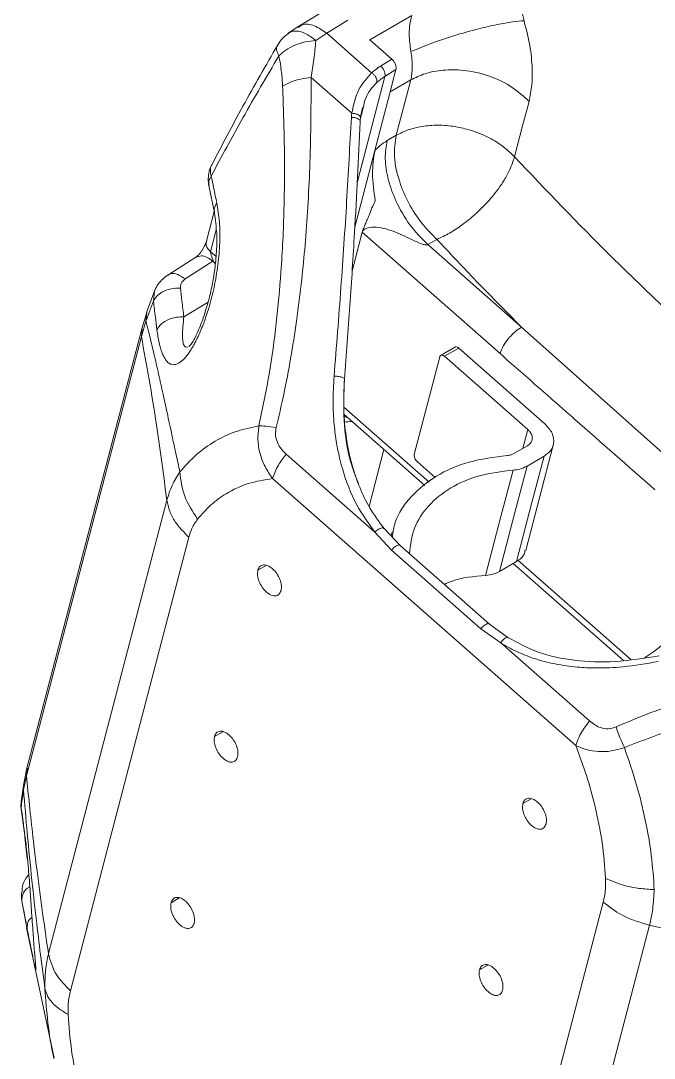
# Model space of a CAD drawing. Header units: millimetres. Extents: x 169 to 14583, y -399 to 10804.
# Drawn here: x 3499.5 to 3578, y 8905.7 to 9034.1 of the extents above; entities that cross this region are included whole.
import ezdxf

# ---------------------------------------------------------------- set-up
doc = ezdxf.new("R2010")
doc.units = ezdxf.units.MM
doc.header["$LTSCALE"] = 35

msp = doc.modelspace()

# ---------------------------------------------------------------- linework, layer by layer
at = {"color": 7, "linetype": 'Continuous', "lineweight": 18}
for p, q in [((3536.514, 9035.051), (3533.803, 9033.384)), ((3542.713, 9031.787), (3547.915, 9034.79)), ((3537.374, 9032.592), (3539.978, 9034.194)), ((3533.806, 9033.386), (3532.613, 9032.584)), ((3537.374, 9032.592), (3536.016, 9031.702)), ((3542.942, 9027.691), (3537.374, 9032.592)), ((3531.22, 9030.978), (3531.274, 9031.044)), ((3542.713, 9031.787), (3545.449, 9029.379)), ((3545.449, 9029.379), (3544.058, 9028.523)), ((3540.466, 9022.685), (3535.428, 9027.119)), ((3541.138, 9014.074), (3544.581, 9027.246)), ((3544.581, 9027.246), (3545.954, 9028.091)), ((3545.236, 9025.345), (3545.954, 9028.091)), ((3547.785, 9026.817), (3545.236, 9025.345)), ((3545.987, 9019.951), (3547.785, 9026.817)), ((3543.333, 9018.062), (3545.236, 9025.345)), ((3541.574, 9022.184), (3541.802, 9023.382)), ((3541.762, 9022.825), (3541.896, 9023.339)), ((3541.539, 9021.716), (3541.574, 9022.185)), ((3541.561, 9022.017), (3541.566, 9022.065)), ((3541.566, 9022.065), (3541.762, 9022.825)), ((3541.529, 9021.586), (3541.538, 9021.722)), ((3545.987, 9019.951), (3544.857, 9019.299)), ((3543.333, 9018.062), (3540.852, 9008.57)), ((3522.767, 9013.728), (3523.453, 9010.342)), ((3523.416, 9010.523), (3522.46, 9006.865)), ((3523.687, 9008.244), (3522.981, 9005.542)), ((3540.513, 9003.133), (3541.772, 9007.949)), ((3541.772, 9007.949), (3558.852, 8992.917)), ((3549.903, 9006.416), (3551.033, 9007.069)), ((3522.981, 9005.542), (3523.664, 9004.941)), ((3561.511, 8996.2), (3549.903, 9006.416)), ((3521.149, 9004.844), (3517.694, 9002.643)), ((3523.274, 9004.36), (3519.819, 9002.16)), ((3523.274, 9004.36), (3523.574, 9004.097)), ((3516.086, 9000.776), (3515.062, 8997.992)), ((3516.056, 9000.645), (3515.905, 8999.428)), ((3522.675, 8999.274), (3519.673, 8997.476)), ((3515.073, 8998.021), (3514.451, 8995.993)), ((3515.105, 8997.999), (3514.979, 8996.932)), ((3514.979, 8996.932), (3514.407, 8995.028)), ((3580.524, 8979.254), (3561.511, 8996.2)), ((3514.407, 8995.028), (3500.186, 8940.614)), ((3514.451, 8995.992), (3500.23, 8941.578)), ((3514.526, 8995.979), (3514.407, 8995.028)), ((3520.33, 8993.864), (3520.499, 8993.986)), ((3553.323, 8993.749), (3551.555, 8992.728)), ((3551.383, 8992.524), (3548.226, 8980.445)), ((3551.987, 8992.583), (3553.755, 8993.603)), ((3562.281, 8983.523), (3551.987, 8992.583)), ((3564.391, 8984.243), (3553.755, 8993.603)), ((3550.072, 8977.008), (3539.505, 8986.307)), ((3539.537, 8985.374), (3549.537, 8976.573)), ((3561.668, 8981.175), (3562.281, 8983.523)), ((3544.467, 8981.035), (3542.624, 8973.982)), ((3560.574, 8980.544), (3562.235, 8981.503)), ((3562.025, 8968.558), (3565.432, 8981.598)), ((3543.324, 8970.825), (3532.348, 8980.486)), ((3548.58, 8979.543), (3550.793, 8977.595)), ((3564.299, 8980.202), (3562.192, 8978.986)), ((3568.236, 8944.39), (3530.67, 8977.451)), ((3517.573, 8974.766), (3502.899, 8918.619)), ((3543.324, 8970.825), (3545.398, 8968.569)), ((3546.491, 8969.153), (3544.474, 8971.255)), ((3545.49, 8970.866), (3545.353, 8970.339)), ((3545.398, 8968.569), (3556.461, 8958.832)), ((3557.54, 8959.429), (3546.477, 8969.166)), ((3529.869, 8966.687), (3528.848, 8966.097)), ((3558.784, 8965.946), (3560.891, 8967.162)), ((3560.492, 8966.932), (3574.14, 8954.921)), ((3575.037, 8955.036), (3561.065, 8967.333)), ((3559.846, 8957.729), (3557.541, 8959.428)), ((3556.461, 8958.832), (3558.937, 8957.084)), ((3569.914, 8947.424), (3558.937, 8957.084)), ((3524.488, 8946.098), (3523.467, 8945.509)), ((3500.23, 8941.579), (3499.831, 8939.68)), ((3500.306, 8941.563), (3500.186, 8940.614)), ((3499.834, 8939.698), (3499.53, 8937.465)), ((3500.186, 8940.614), (3499.812, 8938.898)), ((3499.921, 8939.668), (3499.812, 8938.898)), ((3562.7, 8937.792), (3561.679, 8937.203)), ((3499.56, 8936.258), (3500.007, 8932.896)), ((3499.983, 8933.008), (3500.275, 8930.384)), ((3499.545, 8925.642), (3499.593, 8925.408)), ((3499.576, 8925.78), (3499.56, 8925.607)), ((3499.603, 8925.171), (3500.227, 8921.821)), ((3519.107, 8925.509), (3518.086, 8924.92)), ((3500.182, 8921.812), (3503.587, 8905.665)), ((3562.706, 8865.984), (3577.38, 8922.13)), ((3557.319, 8917.203), (3556.298, 8916.614))]:
    msp.add_line(p, q, dxfattribs=at)
at = {"color": 7, "linetype": 'Continuous', "lineweight": 18, "flags": 128}
for points in [[(3560.641, 9017.286), (3561.648, 9021.13), (3562.44, 9024.15)], [(3560.891, 8967.162), (3562.799, 8974.465), (3564.299, 8980.202)], [(3557.05, 8965.455), (3558.959, 8972.757), (3560.458, 8978.495)], [(3558.784, 8965.946), (3560.693, 8973.249), (3562.192, 8978.986)], [(3520.288, 8970.175), (3512.071, 8938.733), (3505.614, 8914.028)], [(3556.969, 8868.83), (3565.187, 8900.273), (3571.643, 8924.977)]]:
    msp.add_lwpolyline(points, dxfattribs=at)
at = {"color": 7, "linetype": 'Continuous', "lineweight": 18}
for points, knots in [([(3561.817, 9034.14), (3561.615, 9035.02), (3561.242, 9036.646), (3560.49, 9038.979), (3559.749, 9041.017), (3559.297, 9042.108), (3559.071, 9042.656)], [0, 0, 0, 0, 0.294879, 0.5453911, 0.7721217, 1, 1, 1, 1]), ([(3547.808, 9030.319), (3547.755, 9030.675), (3547.641, 9031.429), (3547.574, 9032.579), (3547.647, 9033.739), (3547.822, 9034.425), (3547.915, 9034.79)], [0, 0, 0, 0, 0.2065662, 0.4370891, 0.7009345, 1, 1, 1, 1]), ([(3537.374, 9032.592), (3536.865, 9032.943), (3535.806, 9033.675), (3534.511, 9033.818), (3533.999, 9033.433), (3533.847, 9033.319)], [0, 0, 0, 0, 0.3937413, 0.8193984, 1, 1, 1, 1]), ([(3547.808, 9030.319), (3548.571, 9030.637), (3550.163, 9031.301), (3553.124, 9032.299), (3556.023, 9033.122), (3558.498, 9033.689), (3560.429, 9034.031), (3561.365, 9034.105), (3561.817, 9034.14)], [0, 0, 0, 0, 0.1747437, 0.3648266, 0.5621148, 0.7158226, 0.862978, 1, 1, 1, 1]), ([(3562.44, 9024.15), (3562.577, 9024.817), (3562.871, 9026.259), (3562.85, 9028.875), (3562.503, 9031.582), (3562.025, 9033.362), (3561.817, 9034.14)], [0, 0, 0, 0, 0.2380732, 0.514852, 0.7879279, 1, 1, 1, 1]), ([(3532.703, 9032.649), (3532.443, 9032.441), (3531.926, 9032.026), (3531.444, 9031.433), (3531.265, 9031.052), (3531.229, 9030.974)], [0, 0, 0, 0, 0.4442374, 0.8862043, 1, 1, 1, 1]), ([(3532.637, 9032.572), (3532.715, 9032.636), (3532.924, 9032.806), (3533.396, 9032.891), (3534.009, 9032.83), (3534.882, 9032.534), (3535.569, 9032.03), (3536.016, 9031.702)], [0, 0, 0, 0, 0.1102169, 0.2955548, 0.4809299, 0.6625058, 1, 1, 1, 1]), ([(3531.301, 9031.149), (3529.841, 9028.613), (3526.973, 9023.633), (3524.399, 9018.71), (3523.136, 9016.294)], [0, 0, 0, 0, 0.509101, 1, 1, 1, 1]), ([(3531.45, 9029.793), (3531.349, 9030.009), (3531.143, 9030.447), (3531.104, 9030.843), (3531.214, 9030.972), (3531.22, 9030.978)], [0, 0, 0, 0, 0.4790577, 0.9740794, 1, 1, 1, 1]), ([(3536.016, 9031.702), (3535.579, 9031.655), (3534.689, 9031.559), (3533.405, 9031.136), (3532.263, 9030.545), (3531.717, 9030.041), (3531.45, 9029.793)], [0, 0, 0, 0, 0.2454216, 0.5, 0.7545784, 1, 1, 1, 1]), ([(3535.428, 9027.119), (3535.557, 9027.869), (3535.834, 9029.473), (3535.952, 9030.928), (3536.016, 9031.702)], [0, 0, 0, 0, 0.46797206, 1, 1, 1, 1]), ([(3531.45, 9029.793), (3529.933, 9027.225), (3526.983, 9022.232), (3524.34, 9017.304), (3523.056, 9014.911)], [0, 0, 0, 0, 0.514281, 1, 1, 1, 1]), ([(3531.45, 9029.793), (3531.573, 9029.12), (3531.793, 9027.924), (3531.879, 9026.603), (3531.916, 9026.026)], [0, 0, 0, 0, 0.5629181, 1, 1, 1, 1]), ([(3547.785, 9026.817), (3547.836, 9027.054), (3547.937, 9027.529), (3547.978, 9028.394), (3547.943, 9029.333), (3547.853, 9029.989), (3547.808, 9030.319)], [0, 0, 0, 0, 0.2470545, 0.4953387, 0.7459869, 1, 1, 1, 1]), ([(3544.058, 9028.523), (3543.835, 9028.379), (3543.437, 9028.12), (3543.093, 9027.822), (3542.942, 9027.691)], [0, 0, 0, 0, 0.5599681, 1, 1, 1, 1]), ([(3544.058, 9028.523), (3544.157, 9028.424), (3544.357, 9028.224), (3544.539, 9027.846), (3544.618, 9027.504), (3544.593, 9027.332), (3544.581, 9027.246)], [0, 0, 0, 0, 0.2796189, 0.5592379, 0.7796189, 1, 1, 1, 1]), ([(3545.954, 9028.091), (3545.968, 9028.189), (3545.997, 9028.386), (3545.893, 9028.754), (3545.712, 9029.113), (3545.537, 9029.291), (3545.449, 9029.379)], [0, 0, 0, 0, 0.25002047, 0.49998298, 0.75001806, 1, 1, 1, 1]), ([(3531.119, 8983.755), (3531.437, 8985.121), (3532.103, 8987.981), (3532.937, 8992.384), (3533.691, 8997.148), (3534.271, 9001.818), (3534.725, 9006.528), (3535.057, 9011.148), (3535.293, 9016.104), (3535.436, 9021.47), (3535.431, 9025.147), (3535.428, 9027.119)], [0, 0, 0, 0, 0.0913181, 0.1912832, 0.2949629, 0.4122006, 0.5084251, 0.6180646, 0.732643, 0.8566484, 1, 1, 1, 1]), ([(3535.428, 9027.119), (3534.647, 9027.006), (3533.252, 9026.803), (3532.324, 9026.263), (3531.916, 9026.026)], [0, 0, 0, 0, 0.56, 1, 1, 1, 1]), ([(3542.942, 9027.691), (3542.359, 9027.054), (3541.135, 9025.715), (3540.696, 9023.727), (3540.466, 9022.685)], [0, 0, 0, 0, 0.4758098, 1, 1, 1, 1]), ([(3543.566, 9026.49), (3543.577, 9026.553), (3543.598, 9026.688), (3543.55, 9026.932), (3543.426, 9027.208), (3543.218, 9027.486), (3543.032, 9027.624), (3542.942, 9027.691)], [0, 0, 0, 0, 0.1683669, 0.3532682, 0.5486359, 0.7802532, 1, 1, 1, 1]), ([(3544.581, 9027.246), (3544.378, 9027.114), (3544.016, 9026.88), (3543.704, 9026.609), (3543.566, 9026.49)], [0, 0, 0, 0, 0.559968, 1, 1, 1, 1]), ([(3562.44, 9024.15), (3561.786, 9024.756), (3560.419, 9026.023), (3557.548, 9027.391), (3554.538, 9028.079), (3551.804, 9028.093), (3549.557, 9027.682), (3548.361, 9027.098), (3547.785, 9026.817)], [0, 0, 0, 0, 0.1750268, 0.3656367, 0.5633515, 0.717078, 0.8638272, 1, 1, 1, 1]), ([(3531.916, 9026.026), (3532.003, 9023.536), (3532.177, 9018.559), (3532.129, 9010.867), (3531.802, 9003.577), (3531.172, 8996.728), (3530.313, 8990.374), (3529.425, 8986.108), (3528.98, 8983.977)], [0, 0, 0, 0, 0.1872074, 0.3742218, 0.5609806, 0.7075167, 0.8538423, 1, 1, 1, 1]), ([(3541.896, 9023.339), (3541.983, 9023.764), (3542.244, 9025.046), (3543.037, 9025.911), (3543.566, 9026.49)], [0, 0, 0, 0, 0.3316411, 1, 1, 1, 1]), ([(3540.426, 9022.167), (3540.241, 9018.725), (3539.871, 9011.841), (3539.163, 9001.141), (3538.58, 8993.8), (3538.289, 8990.129)], [0, 0, 0, 0, 0.3332877, 0.6666127, 1, 1, 1, 1]), ([(3540.466, 9022.685), (3540.457, 9022.588), (3540.44, 9022.416), (3540.43, 9022.243), (3540.426, 9022.167)], [0, 0, 0, 0, 0.5600134, 1, 1, 1, 1]), ([(3541.529, 9021.586), (3541.538, 9021.634), (3541.557, 9021.735), (3541.444, 9021.894), (3541.203, 9022.045), (3540.838, 9022.153), (3540.559, 9022.163), (3540.426, 9022.167)], [0, 0, 0, 0, 0.1662853, 0.3537344, 0.5536552, 0.7871393, 1, 1, 1, 1]), ([(3541.566, 9022.065), (3541.573, 9022.113), (3541.588, 9022.216), (3541.467, 9022.38), (3541.221, 9022.536), (3540.863, 9022.654), (3540.594, 9022.675), (3540.466, 9022.685)], [0, 0, 0, 0, 0.172255, 0.3634915, 0.5638618, 0.7936137, 1, 1, 1, 1]), ([(3539.572, 8989.729), (3539.802, 8992.798), (3540.263, 8998.935), (3540.945, 9009.642), (3541.307, 9017.056), (3541.529, 9021.586)], [0, 0, 0, 0, 0.2799941, 0.5600079, 1, 1, 1, 1]), ([(3560.641, 9017.286), (3560.187, 9017.725), (3559.28, 9018.603), (3557.495, 9019.702), (3555.562, 9020.516), (3553.485, 9021.045), (3551.432, 9021.255), (3549.398, 9021.135), (3547.534, 9020.724), (3546.498, 9020.207), (3545.987, 9019.951)], [0, 0, 0, 0, 0.1250013, 0.2500025, 0.3850151, 0.4999962, 0.6295394, 0.753701, 0.8784311, 1, 1, 1, 1]), ([(3551.033, 9007.069), (3550.38, 9007.714), (3549.073, 9009.005), (3547.472, 9011.521), (3546.261, 9014.347), (3545.605, 9017.372), (3545.86, 9019.091), (3545.987, 9019.951)], [0, 0, 0, 0, 0.1867813, 0.3735626, 0.560344, 0.780172, 1, 1, 1, 1]), ([(3543.391, 9011.847), (3543.227, 9012.993), (3542.906, 9015.236), (3543.193, 9017.134), (3543.333, 9018.062)], [0, 0, 0, 0, 0.511011, 1, 1, 1, 1]), ([(3544.857, 9019.299), (3544.563, 9019.109), (3544.047, 9018.776), (3543.547, 9018.277), (3543.333, 9018.062)], [0, 0, 0, 0, 0.5700614, 1, 1, 1, 1]), ([(3544.857, 9019.299), (3544.739, 9018.578), (3544.502, 9017.137), (3544.917, 9014.504), (3545.928, 9011.659), (3547.603, 9008.734), (3549.136, 9007.189), (3549.903, 9006.416)], [0, 0, 0, 0, 0.1867813, 0.3735626, 0.560344, 0.780172, 1, 1, 1, 1]), ([(3551.033, 9007.069), (3551.549, 9007.312), (3552.586, 9007.8), (3553.975, 9008.72), (3555.155, 9009.629), (3556.14, 9010.493), (3557.057, 9011.404), (3557.902, 9012.36), (3558.675, 9013.352), (3559.434, 9014.488), (3560.173, 9015.848), (3560.473, 9016.772), (3560.641, 9017.286)], [0, 0, 0, 0, 0.1242461, 0.2498931, 0.3296246, 0.4126232, 0.5000083, 0.5767839, 0.6600808, 0.7501221, 0.8610146, 1, 1, 1, 1]), ([(3588.84, 8989.864), (3586.062, 8992.35), (3580.507, 8997.32), (3570.989, 9006.413), (3564.566, 9013.162), (3560.641, 9017.286)], [0, 0, 0, 0, 0.2800916, 0.5600717, 1, 1, 1, 1]), ([(3523.142, 9016.305), (3523.132, 9016.288), (3522.968, 9016.031), (3522.798, 9015.451), (3522.655, 9014.588), (3522.734, 9013.996), (3522.773, 9013.699)], [0, 0, 0, 0, 0.0226624, 0.3440266, 0.6711065, 1, 1, 1, 1]), ([(3523.056, 9014.911), (3523.011, 9015.14), (3522.915, 9015.63), (3522.992, 9016.094), (3523.131, 9016.293), (3523.133, 9016.296)], [0, 0, 0, 0, 0.4629154, 0.9920558, 1, 1, 1, 1]), ([(3523.056, 9014.911), (3522.935, 9014.693), (3522.716, 9014.299), (3522.776, 9013.908), (3522.803, 9013.733)], [0, 0, 0, 0, 0.55386735, 1, 1, 1, 1]), ([(3523.76, 9011.566), (3523.626, 9012.191), (3523.389, 9013.306), (3523.158, 9014.42), (3523.056, 9014.911)], [0, 0, 0, 0, 0.56004689, 1, 1, 1, 1]), ([(3541.772, 9007.949), (3541.806, 9008.062), (3541.852, 9008.217), (3541.937, 9008.429), (3541.993, 9008.564), (3542.067, 9008.735), (3542.193, 9009.02), (3542.39, 9009.479), (3542.654, 9010.149), (3542.964, 9010.944), (3543.25, 9011.549), (3543.391, 9011.847)], [0, 0, 0, 0, 0.093278, 0.1267045, 0.1644911, 0.1970714, 0.2564194, 0.3816724, 0.5465901, 0.776922, 1, 1, 1, 1]), ([(3516.342, 8995.872), (3516.383, 8995.575), (3516.482, 8994.844), (3516.681, 8993.919), (3516.913, 8993.163), (3517.164, 8992.558), (3517.457, 8992.063), (3517.817, 8991.71), (3518.166, 8991.553), (3518.486, 8991.541), (3518.883, 8991.628), (3519.402, 8991.948), (3519.962, 8992.549), (3520.411, 8993.171), (3520.739, 8993.697), (3521.084, 8994.31), (3521.561, 8995.264), (3522.152, 8996.692), (3522.841, 8998.74), (3523.464, 9001.187), (3523.933, 9003.941), (3524.157, 9006.691), (3524.135, 9009.322), (3523.886, 9010.814), (3523.76, 9011.566)], [0, 0, 0, 0, 0.0341396, 0.0840036, 0.1210993, 0.1488396, 0.1909597, 0.2290788, 0.2627391, 0.2885003, 0.3103112, 0.3575301, 0.4021601, 0.4250831, 0.4483342, 0.4689892, 0.4962338, 0.5495224, 0.6041921, 0.6771166, 0.7563809, 0.8364139, 0.9175225, 1, 1, 1, 1]), ([(3523.453, 9010.341), (3523.577, 9009.507), (3523.806, 9007.976), (3523.739, 9005.432), (3523.513, 9003.275), (3523.234, 9001.635), (3522.972, 9000.416), (3522.73, 8999.447), (3522.437, 8998.414), (3522.035, 8997.176), (3521.468, 8995.715), (3520.892, 8994.57), (3520.472, 8993.945), (3520.36, 8993.848), (3520.302, 8993.798)], [0, 0, 0, 0, 0.163522, 0.2999378, 0.4077562, 0.4920127, 0.5419497, 0.5870756, 0.6353009, 0.6966022, 0.7805207, 0.8828995, 0.9396974, 1, 1, 1, 1]), ([(3523.52, 9010.348), (3523.479, 9010.492), (3523.369, 9010.889), (3523.608, 9011.303), (3523.76, 9011.566)], [0, 0, 0, 0, 0.3646202, 1, 1, 1, 1]), ([(3549.903, 9006.416), (3549.887, 9006.408), (3549.854, 9006.392), (3549.767, 9006.373), (3549.554, 9006.375), (3548.993, 9006.534), (3547.762, 9007.11), (3545.94, 9008.016), (3543.944, 9008.623), (3542.597, 9008.58), (3542.07, 9008.352), (3541.851, 9008.151), (3541.798, 9008.016), (3541.772, 9007.949)], [0, 0, 0, 0, 0.0065972, 0.013512, 0.0293203, 0.0720522, 0.1910448, 0.4662764, 0.7389921, 0.8712573, 0.936149, 0.9682197, 1, 1, 1, 1]), ([(3522.464, 9006.879), (3522.438, 9006.776), (3522.38, 9006.552), (3522.185, 9006.111), (3521.947, 9005.714), (3521.717, 9005.389), (3521.493, 9005.13), (3521.299, 9004.948), (3521.201, 9004.88), (3521.151, 9004.845)], [0, 0, 0, 0, 0.2023219, 0.4379511, 0.5669616, 0.7027936, 0.8463121, 0.9218959, 1, 1, 1, 1]), ([(3522.503, 9006.855), (3522.467, 9006.732), (3522.388, 9006.455), (3522.57, 9005.978), (3522.844, 9005.687), (3522.981, 9005.542)], [0, 0, 0, 0, 0.28512, 0.64256, 1, 1, 1, 1]), ([(3561.511, 8996.2), (3559.518, 8998.21), (3555.956, 9001.801), (3552.538, 9005.458), (3551.033, 9007.069)], [0, 0, 0, 0, 0.5596226, 1, 1, 1, 1]), ([(3522.981, 9005.542), (3522.98, 9005.535), (3522.977, 9005.52), (3522.977, 9005.481), (3522.987, 9005.396), (3523.038, 9005.193), (3523.145, 9004.855), (3523.283, 9004.574), (3523.294, 9004.402), (3523.286, 9004.374), (3523.278, 9004.365), (3523.274, 9004.36)], [0, 0, 0, 0, 0.0224587, 0.045871, 0.0970964, 0.2176321, 0.5038445, 0.9178016, 0.9640657, 0.9830905, 1, 1, 1, 1]), ([(3521.165, 9004.814), (3521.372, 9004.917), (3521.764, 9005.111), (3522.549, 9004.889), (3523.039, 9004.532), (3523.274, 9004.36)], [0, 0, 0, 0, 0.3693325, 0.6969376, 1, 1, 1, 1]), ([(3517.717, 9002.658), (3517.488, 9002.494), (3517.028, 9002.163), (3516.493, 9001.518), (3516.162, 9001.004), (3516.066, 9000.696), (3516.051, 9000.647)], [0, 0, 0, 0, 0.3092061, 0.6238097, 0.9412656, 1, 1, 1, 1]), ([(3519.819, 9002.16), (3519.515, 9002.371), (3518.882, 9002.811), (3518.111, 9002.903), (3517.811, 9002.674), (3517.718, 9002.604)], [0, 0, 0, 0, 0.3900322, 0.81165, 1, 1, 1, 1]), ([(3519.819, 9002.16), (3519.616, 9001.984), (3519.256, 9001.672), (3519.246, 9001.235), (3519.241, 9001.044)], [0, 0, 0, 0, 0.5627782, 1, 1, 1, 1]), ([(3519.241, 9001.044), (3518.851, 9001.031), (3518.044, 9001.005), (3517.001, 9000.588), (3516.258, 9000.034), (3516.02, 8999.626), (3515.905, 8999.428)], [0, 0, 0, 0, 0.2719373, 0.5619982, 0.7880615, 1, 1, 1, 1]), ([(3519.673, 8997.476), (3519.592, 8998.142), (3519.448, 8999.331), (3519.305, 9000.521), (3519.241, 9001.044)], [0, 0, 0, 0, 0.5599961, 1, 1, 1, 1]), ([(3515.905, 8999.428), (3515.726, 8998.959), (3515.406, 8998.122), (3515.109, 8997.295), (3514.979, 8996.932)], [0, 0, 0, 0, 0.56083441, 1, 1, 1, 1]), ([(3515.905, 8999.428), (3515.986, 8998.765), (3516.132, 8997.579), (3516.278, 8996.393), (3516.342, 8995.872)], [0, 0, 0, 0, 0.5599924, 1, 1, 1, 1]), ([(3516.342, 8995.872), (3516.501, 8996.123), (3516.829, 8996.642), (3517.754, 8997.174), (3518.75, 8997.462), (3519.372, 8997.472), (3519.673, 8997.476)], [0, 0, 0, 0, 0.2722483, 0.5622788, 0.7881894, 1, 1, 1, 1]), ([(3519.673, 8997.476), (3519.588, 8996.65), (3519.461, 8995.419), (3519.551, 8994.317), (3519.725, 8993.744), (3519.998, 8993.728), (3520.132, 8993.72)], [0, 0, 0, 0, 0.413372, 0.615491, 0.8116507, 1, 1, 1, 1]), ([(3514.979, 8996.932), (3515.143, 8996.289), (3515.478, 8994.979), (3516, 8992.791), (3516.542, 8990.425), (3517.082, 8987.988), (3517.631, 8985.463), (3518.167, 8982.968), (3518.695, 8980.509), (3519.029, 8978.984), (3519.187, 8978.263)], [0, 0, 0, 0, 0.113287, 0.2310186, 0.3691847, 0.5023882, 0.6221404, 0.7673908, 0.8901083, 1, 1, 1, 1]), ([(3558.852, 8992.917), (3558.971, 8993.242), (3559.208, 8993.892), (3559.953, 8994.897), (3560.758, 8995.705), (3561.26, 8996.035), (3561.511, 8996.2)], [0, 0, 0, 0, 0.279619, 0.5592379, 0.779619, 1, 1, 1, 1]), ([(3514.407, 8995.028), (3514.736, 8993.276), (3515.394, 8989.773), (3516.465, 8983.062), (3517.153, 8977.911), (3517.573, 8974.766)], [0, 0, 0, 0, 0.280283, 0.5605536, 1, 1, 1, 1]), ([(3553.755, 8993.603), (3553.684, 8993.654), (3553.541, 8993.756), (3553.385, 8993.783), (3553.33, 8993.748), (3553.325, 8993.744)], [0, 0, 0, 0, 0.4752789, 0.9505578, 1, 1, 1, 1]), ([(3551.987, 8992.583), (3551.956, 8992.608), (3551.895, 8992.658), (3551.765, 8992.725), (3551.611, 8992.747), (3551.482, 8992.699), (3551.412, 8992.613), (3551.393, 8992.554), (3551.383, 8992.524)], [0, 0, 0, 0, 0.1232868, 0.2442689, 0.4984558, 0.7525081, 0.8745889, 1, 1, 1, 1]), ([(3578.03, 8976.071), (3574.73, 8978.971), (3570.388, 8982.788), (3565.717, 8986.886), (3564.184, 8988.231), (3563.68, 8988.674), (3563.497, 8988.834), (3563.473, 8988.855), (3563.45, 8988.875), (3561.911, 8990.227), (3560.375, 8991.578), (3558.852, 8992.917)], [0, 0, 0, 0, 0.51621008, 0.67930959, 0.73060404, 0.75583817, 0.75819469, 0.75922473, 0.75962656, 0.76172828, 1, 1, 1, 1]), ([(3538.289, 8990.129), (3538.227, 8989.047), (3538.111, 8987.037), (3538.261, 8984.259), (3538.555, 8981.968), (3538.918, 8980.16), (3539.603, 8977.552), (3540.832, 8974.299), (3542.541, 8971.917), (3543.324, 8970.825)], [0, 0, 0, 0, 0.1564973, 0.2907217, 0.4026969, 0.4924375, 0.5599519, 0.7983194, 1, 1, 1, 1]), ([(3538.289, 8990.129), (3538.362, 8990.129), (3538.516, 8990.128), (3538.765, 8990.106), (3539.019, 8990.066), (3539.251, 8990.008), (3539.433, 8989.937), (3539.546, 8989.863), (3539.595, 8989.792), (3539.579, 8989.749), (3539.572, 8989.729)], [0, 0, 0, 0, 0.1106368, 0.2327236, 0.3638452, 0.5, 0.6361548, 0.7672764, 0.8893632, 1, 1, 1, 1]), ([(3544.474, 8971.254), (3543.845, 8972.107), (3542.675, 8973.691), (3541.483, 8976.2), (3540.702, 8978.387), (3540.143, 8980.503), (3539.703, 8982.93), (3539.406, 8986.096), (3539.514, 8988.486), (3539.575, 8989.815)], [0, 0, 0, 0, 0.16625158, 0.30882057, 0.42750102, 0.5220895, 0.64185959, 0.80088775, 1, 1, 1, 1]), ([(3539.572, 8989.729), (3539.513, 8988.047), (3539.394, 8984.685), (3539.987, 8980.22), (3540.97, 8977.663), (3541.362, 8976.643)], [0, 0, 0, 0, 0.3756821, 0.7510511, 1, 1, 1, 1]), ([(3539.538, 8985.103), (3539.639, 8985.087), (3539.774, 8985.066), (3539.912, 8985.024), (3539.948, 8985.013)], [0, 0, 0, 0, 0.744288, 1, 1, 1, 1]), ([(3528.98, 8983.977), (3528.91, 8983.4), (3528.769, 8982.254), (3529.067, 8980.539), (3529.68, 8978.905), (3530.338, 8977.939), (3530.67, 8977.451)], [0, 0, 0, 0, 0.24991559, 0.49718519, 0.74614561, 1, 1, 1, 1]), ([(3531.119, 8983.755), (3530.658, 8983.822), (3529.831, 8983.942), (3529.242, 8983.966), (3528.98, 8983.977)], [0, 0, 0, 0, 0.5560465, 1, 1, 1, 1]), ([(3532.348, 8980.486), (3532.096, 8980.731), (3531.607, 8981.209), (3531.161, 8982.07), (3530.986, 8982.945), (3531.075, 8983.485), (3531.119, 8983.755)], [0, 0, 0, 0, 0.29539248, 0.57534856, 0.78809234, 1, 1, 1, 1]), ([(3539.576, 8984.415), (3539.876, 8984.466), (3540.189, 8984.519), (3540.521, 8984.496), (3540.536, 8984.495)], [0, 0, 0, 0, 0.9559185, 1, 1, 1, 1]), ([(3562.235, 8981.503), (3562.417, 8981.645), (3562.78, 8981.93), (3562.879, 8982.521), (3562.705, 8983.078), (3562.423, 8983.375), (3562.281, 8983.523)], [0, 0, 0, 0, 0.279619, 0.5592379, 0.779619, 1, 1, 1, 1]), ([(3564.391, 8984.243), (3564.739, 8983.859), (3565.435, 8983.09), (3565.577, 8981.862), (3565.182, 8980.851), (3564.593, 8980.418), (3564.299, 8980.202)], [0, 0, 0, 0, 0.27961895, 0.55923791, 0.77961896, 1, 1, 1, 1]), ([(3530.67, 8977.451), (3530.865, 8977.998), (3531.214, 8978.975), (3532.001, 8980.024), (3532.348, 8980.486)], [0, 0, 0, 0, 0.56, 1, 1, 1, 1]), ([(3545.507, 8970.178), (3545.597, 8970.807), (3545.859, 8972.648), (3547.702, 8975.302), (3550.806, 8977.864), (3554.891, 8979.674), (3558.109, 8980.091), (3559.718, 8980.299)], [0, 0, 0, 0, 0.1148322, 0.3361241, 0.5574161, 0.778708, 1, 1, 1, 1]), ([(3548.226, 8980.445), (3548.22, 8980.413), (3548.207, 8980.349), (3548.214, 8980.195), (3548.273, 8979.983), (3548.378, 8979.774), (3548.488, 8979.63), (3548.549, 8979.572), (3548.58, 8979.543)], [0, 0, 0, 0, 0.1232868, 0.2442689, 0.4984558, 0.7525081, 0.8745889, 1, 1, 1, 1]), ([(3559.718, 8980.299), (3559.895, 8980.322), (3560.21, 8980.362), (3560.463, 8980.488), (3560.574, 8980.544)], [0, 0, 0, 0, 0.559685, 1, 1, 1, 1]), ([(3519.187, 8978.263), (3518.843, 8977.727), (3518.165, 8976.669), (3517.768, 8975.395), (3517.573, 8974.766)], [0, 0, 0, 0, 0.5069036, 1, 1, 1, 1]), ([(3560.458, 8978.495), (3559.043, 8978.318), (3556.212, 8977.966), (3552.621, 8976.39), (3549.854, 8974.159), (3548.019, 8971.362), (3547.758, 8969.223), (3547.627, 8968.154)], [0, 0, 0, 0, 0.20002, 0.40004, 0.6000599, 0.8000799, 1, 1, 1, 1]), ([(3562.192, 8978.986), (3561.901, 8978.846), (3561.382, 8978.596), (3560.74, 8978.526), (3560.458, 8978.495)], [0, 0, 0, 0, 0.5596775, 1, 1, 1, 1]), ([(3530.67, 8977.451), (3529.642, 8977.284), (3527.588, 8976.951), (3525.074, 8975.746), (3522.983, 8974.248), (3521.911, 8973.032), (3521.374, 8972.423)], [0, 0, 0, 0, 0.28001861, 0.5598451, 0.77981986, 1, 1, 1, 1]), ([(3517.573, 8974.766), (3517.669, 8974.316), (3517.863, 8973.411), (3518.681, 8971.814), (3519.68, 8970.795), (3520.288, 8970.175)], [0, 0, 0, 0, 0.2788895, 0.5614139, 1, 1, 1, 1]), ([(3521.374, 8972.423), (3521.119, 8972.058), (3520.664, 8971.407), (3520.402, 8970.55), (3520.288, 8970.175)], [0, 0, 0, 0, 0.5621954, 1, 1, 1, 1]), ([(3544.468, 8971.248), (3544.448, 8971.272), (3544.4, 8971.328), (3544.237, 8971.337), (3544.01, 8971.28), (3543.76, 8971.157), (3543.524, 8971), (3543.388, 8970.881), (3543.324, 8970.825)], [0, 0, 0, 0, 0.1335697, 0.3207842, 0.5095564, 0.6900686, 0.8548245, 1, 1, 1, 1]), ([(3545.398, 8968.569), (3545.452, 8968.634), (3545.567, 8968.774), (3545.777, 8968.968), (3546.011, 8969.131), (3546.234, 8969.22), (3546.397, 8969.23), (3546.45, 8969.177), (3546.469, 8969.157)], [0, 0, 0, 0, 0.1445876, 0.3107054, 0.4950793, 0.6901498, 0.8852203, 1, 1, 1, 1]), ([(3560.891, 8967.162), (3561.288, 8967.437), (3561.848, 8967.824), (3561.915, 8968.409), (3561.934, 8968.579)], [0, 0, 0, 0, 0.7102683, 1, 1, 1, 1]), ([(3531.721, 8963.569), (3531.748, 8963.777), (3531.804, 8964.192), (3531.597, 8964.964), (3531.206, 8965.702), (3530.671, 8966.312), (3530.077, 8966.696), (3529.518, 8966.794), (3529.061, 8966.606), (3528.919, 8966.267), (3528.848, 8966.097)], [0, 0, 0, 0, 0.125, 0.25, 0.375, 0.5, 0.625, 0.75, 0.875, 1, 1, 1, 1]), ([(3528.848, 8966.097), (3528.82, 8965.89), (3528.765, 8965.474), (3528.972, 8964.702), (3529.363, 8963.964), (3529.898, 8963.354), (3530.492, 8962.97), (3531.05, 8962.873), (3531.508, 8963.06), (3531.65, 8963.399), (3531.721, 8963.569)], [0, 0, 0, 0, 0.125, 0.25, 0.375, 0.5, 0.625, 0.75, 0.875, 1, 1, 1, 1]), ([(3551.955, 8964.345), (3552.269, 8964.488), (3553.75, 8965.163), (3555.596, 8965.327), (3557.05, 8965.455)], [0, 0, 0, 0, 0.2120472, 1, 1, 1, 1]), ([(3557.05, 8965.455), (3557.408, 8965.499), (3558.048, 8965.578), (3558.559, 8965.834), (3558.784, 8965.946)], [0, 0, 0, 0, 0.5596775, 1, 1, 1, 1]), ([(3556.461, 8958.832), (3556.526, 8958.91), (3556.655, 8959.065), (3556.877, 8959.261), (3557.098, 8959.405), (3557.296, 8959.481), (3557.452, 8959.493), (3557.51, 8959.445), (3557.535, 8959.424)], [0, 0, 0, 0, 0.1724923, 0.3449845, 0.5174768, 0.6899691, 0.8624614, 1, 1, 1, 1]), ([(3576.753, 8955.256), (3577.752, 8955.919), (3579.77, 8957.259), (3580.81, 8959.16), (3581.335, 8960.121)], [0, 0, 0, 0, 0.4949487, 1, 1, 1, 1]), ([(3558.937, 8957.084), (3558.983, 8957.155), (3559.082, 8957.307), (3559.263, 8957.512), (3559.464, 8957.679), (3559.655, 8957.765), (3559.786, 8957.776), (3559.829, 8957.731), (3559.84, 8957.72)], [0, 0, 0, 0, 0.1566185, 0.3343608, 0.5291013, 0.7327529, 0.934724, 1, 1, 1, 1]), ([(3578.552, 8955.487), (3576.728, 8955.191), (3573.193, 8954.619), (3568.148, 8954.804), (3563.592, 8955.735), (3561.001, 8957.12), (3559.751, 8957.788)], [0, 0, 0, 0, 0.2755189, 0.5340029, 0.7753753, 1, 1, 1, 1]), ([(3558.937, 8957.084), (3559.24, 8956.904), (3559.862, 8956.533), (3560.86, 8956.034), (3561.939, 8955.567), (3563.103, 8955.146), (3564.35, 8954.779), (3565.68, 8954.472), (3567.038, 8954.242), (3568.722, 8954.052), (3571.05, 8953.948), (3574.404, 8954.082), (3576.986, 8954.534), (3578.444, 8954.789)], [0, 0, 0, 0, 0.05390765, 0.11081918, 0.17072272, 0.23362638, 0.29953163, 0.36843994, 0.44035295, 0.50710094, 0.6226129, 0.78689949, 1, 1, 1, 1]), ([(3617.859, 8954.571), (3616.002, 8954.549), (3612.496, 8954.508), (3607.568, 8954.26), (3603.009, 8953.904), (3598.754, 8953.435), (3594.738, 8952.857), (3590.46, 8952.094), (3586.005, 8951.103), (3581.333, 8949.784), (3577.121, 8948.355), (3574.483, 8947.234), (3573.223, 8946.699)], [0, 0, 0, 0, 0.1208019, 0.2280233, 0.3216376, 0.4195063, 0.5082177, 0.5877504, 0.7051404, 0.8089399, 0.9087907, 1, 1, 1, 1]), ([(3574.252, 8944.133), (3576.508, 8945.009), (3581.022, 8946.762), (3588.16, 8948.474), (3596.651, 8949.842), (3606.533, 8950.62), (3614.005, 8950.533), (3617.744, 8950.489)], [0, 0, 0, 0, 0.1661005, 0.3324303, 0.4990351, 0.7493245, 1, 1, 1, 1]), ([(3569.914, 8947.424), (3569.478, 8946.83), (3568.7, 8945.77), (3568.378, 8944.811), (3568.236, 8944.39)], [0, 0, 0, 0, 0.56, 1, 1, 1, 1]), ([(3573.223, 8946.699), (3572.903, 8946.595), (3572.257, 8946.385), (3571.045, 8946.582), (3570.349, 8947.1), (3569.914, 8947.424)], [0, 0, 0, 0, 0.269672, 0.5433554, 1, 1, 1, 1]), ([(3526.34, 8942.98), (3526.368, 8943.188), (3526.423, 8943.603), (3526.216, 8944.375), (3525.825, 8945.114), (3525.29, 8945.723), (3524.696, 8946.107), (3524.137, 8946.205), (3523.68, 8946.017), (3523.538, 8945.678), (3523.467, 8945.509)], [0, 0, 0, 0, 0.125, 0.25, 0.375, 0.5, 0.625, 0.75, 0.875, 1, 1, 1, 1]), ([(3574.252, 8944.133), (3574.03, 8944.612), (3573.635, 8945.462), (3573.348, 8946.323), (3573.223, 8946.699)], [0, 0, 0, 0, 0.5639459, 1, 1, 1, 1]), ([(3523.467, 8945.509), (3523.439, 8945.301), (3523.384, 8944.886), (3523.591, 8944.114), (3523.982, 8943.375), (3524.517, 8942.766), (3525.111, 8942.381), (3525.67, 8942.284), (3526.127, 8942.471), (3526.269, 8942.811), (3526.34, 8942.98)], [0, 0, 0, 0, 0.125, 0.25, 0.375, 0.5, 0.625, 0.75, 0.875, 1, 1, 1, 1]), ([(3571.918, 8927.94), (3571.81, 8929.406), (3571.593, 8932.338), (3570.717, 8936.646), (3569.606, 8940.678), (3568.693, 8943.152), (3568.236, 8944.39)], [0, 0, 0, 0, 0.2800196, 0.5598448, 0.7798188, 1, 1, 1, 1]), ([(3568.236, 8944.39), (3568.675, 8944.198), (3569.545, 8943.819), (3571.044, 8943.595), (3572.635, 8943.648), (3573.711, 8943.971), (3574.252, 8944.133)], [0, 0, 0, 0, 0.2538888, 0.5028626, 0.7501214, 1, 1, 1, 1]), ([(3500.186, 8940.614), (3500.302, 8939.418), (3500.55, 8936.863), (3500.984, 8932.943), (3501.734, 8926.663), (3502.413, 8921.976), (3502.899, 8918.619)], [0, 0, 0, 0, 0.1527825, 0.3265192, 0.5177039, 1, 1, 1, 1]), ([(3499.812, 8938.898), (3499.751, 8938.492), (3499.643, 8937.765), (3499.559, 8937.055), (3499.522, 8936.741)], [0, 0, 0, 0, 0.55912341, 1, 1, 1, 1]), ([(3499.812, 8938.898), (3499.961, 8937.096), (3500.276, 8933.281), (3500.829, 8927.792), (3501.408, 8922.61), (3501.95, 8918.169), (3502.307, 8915.498), (3502.469, 8914.292)], [0, 0, 0, 0, 0.2109085, 0.4464813, 0.6644304, 0.8484496, 1, 1, 1, 1]), ([(3499.535, 8937.402), (3499.523, 8937.34), (3499.457, 8937.001), (3499.502, 8936.65), (3499.538, 8936.363)], [0, 0, 0, 0, 0.1842809, 1, 1, 1, 1]), ([(3561.679, 8937.203), (3561.651, 8936.995), (3561.596, 8936.58), (3561.803, 8935.808), (3562.194, 8935.069), (3562.729, 8934.46), (3563.323, 8934.075), (3563.882, 8933.978), (3564.339, 8934.166), (3564.481, 8934.505), (3564.552, 8934.674)], [0, 0, 0, 0, 0.125, 0.25, 0.375, 0.5, 0.625, 0.75, 0.875, 1, 1, 1, 1]), ([(3564.552, 8934.674), (3564.579, 8934.882), (3564.635, 8935.297), (3564.428, 8936.069), (3564.037, 8936.808), (3563.502, 8937.417), (3562.908, 8937.802), (3562.349, 8937.899), (3561.892, 8937.712), (3561.75, 8937.372), (3561.679, 8937.203)], [0, 0, 0, 0, 0.125, 0.25, 0.375, 0.5, 0.625, 0.75, 0.875, 1, 1, 1, 1]), ([(3499.981, 8933.268), (3499.895, 8933.916), (3499.742, 8935.074), (3499.589, 8936.232), (3499.522, 8936.741)], [0, 0, 0, 0, 0.5600075, 1, 1, 1, 1]), ([(3500.285, 8930.544), (3500.276, 8930.649), (3500.185, 8931.67), (3500.077, 8932.512), (3499.981, 8933.268)], [0, 0, 0, 0, 0.1036449, 1, 1, 1, 1]), ([(3501.25, 8917.91), (3501.239, 8918.029), (3501.216, 8918.3), (3501.16, 8918.957), (3501.094, 8919.769), (3501.026, 8920.672), (3500.956, 8921.639), (3500.881, 8922.721), (3500.804, 8923.85), (3500.737, 8924.829), (3500.659, 8925.968), (3500.561, 8927.325), (3500.438, 8928.914), (3500.34, 8929.961), (3500.285, 8930.544)], [0, 0, 0, 0, 0.04816777, 0.11010914, 0.22361391, 0.2784315, 0.33727603, 0.45135013, 0.51397156, 0.5747879, 0.65509176, 0.75075627, 0.86150747, 1, 1, 1, 1]), ([(3500.474, 8928.418), (3500.357, 8928.278), (3499.981, 8927.83), (3499.665, 8927.095), (3499.635, 8926.507), (3499.625, 8926.318)], [0, 0, 0, 0, 0.2347054, 0.7541283, 1, 1, 1, 1]), ([(3500.589, 8926.92), (3500.488, 8926.858), (3500.055, 8926.594), (3499.631, 8925.955), (3499.612, 8925.423), (3499.603, 8925.171)], [0, 0, 0, 0, 0.1389522, 0.5920901, 1, 1, 1, 1]), ([(3571.643, 8924.977), (3571.75, 8925.489), (3571.942, 8926.408), (3571.926, 8927.469), (3571.918, 8927.94)], [0, 0, 0, 0, 0.557102, 1, 1, 1, 1]), ([(3577.955, 8926.541), (3577.331, 8926.578), (3576.073, 8926.653), (3573.945, 8927.066), (3572.685, 8927.609), (3571.918, 8927.94)], [0, 0, 0, 0, 0.278543, 0.5611279, 1, 1, 1, 1]), ([(3499.625, 8926.318), (3499.601, 8926.234), (3499.496, 8925.86), (3499.557, 8925.472), (3499.603, 8925.171)], [0, 0, 0, 0, 0.223093, 1, 1, 1, 1]), ([(3520.959, 8922.391), (3520.987, 8922.599), (3521.042, 8923.014), (3520.835, 8923.786), (3520.444, 8924.525), (3519.909, 8925.134), (3519.315, 8925.519), (3518.757, 8925.616), (3518.299, 8925.429), (3518.157, 8925.089), (3518.086, 8924.92)], [0, 0, 0, 0, 0.125, 0.25, 0.375, 0.5, 0.625, 0.75, 0.875, 1, 1, 1, 1]), ([(3577.38, 8922.13), (3577.524, 8922.804), (3577.817, 8924.17), (3577.908, 8925.744), (3577.955, 8926.541)], [0, 0, 0, 0, 0.4930983, 1, 1, 1, 1]), ([(3499.603, 8925.171), (3499.725, 8924.517), (3499.942, 8923.35), (3500.167, 8922.183), (3500.266, 8921.67)], [0, 0, 0, 0, 0.5599526, 1, 1, 1, 1]), ([(3518.086, 8924.92), (3518.059, 8924.712), (3518.003, 8924.297), (3518.21, 8923.525), (3518.601, 8922.786), (3519.136, 8922.177), (3519.73, 8921.792), (3520.289, 8921.695), (3520.746, 8921.883), (3520.888, 8922.222), (3520.959, 8922.391)], [0, 0, 0, 0, 0.125, 0.25, 0.375, 0.5, 0.625, 0.75, 0.875, 1, 1, 1, 1]), ([(3577.38, 8922.13), (3576.174, 8922.492), (3574.018, 8923.138), (3572.369, 8924.415), (3571.643, 8924.977)], [0, 0, 0, 0, 0.5594525, 1, 1, 1, 1]), ([(3500.266, 8921.67), (3500.264, 8921.88), (3500.261, 8922.324), (3500.507, 8922.851), (3500.802, 8923.086), (3500.853, 8923.127)], [0, 0, 0, 0, 0.4270433, 0.900132, 1, 1, 1, 1]), ([(3500.266, 8921.67), (3500.405, 8920.963), (3500.68, 8919.563), (3500.993, 8918.05), (3501.215, 8917.01), (3501.324, 8916.561), (3501.356, 8916.539), (3501.35, 8916.726), (3501.32, 8917.119), (3501.283, 8917.522), (3501.252, 8917.889), (3501.25, 8917.91)], [0, 0, 0, 0, 0.1628957, 0.3226953, 0.4799836, 0.63536, 0.7354628, 0.8195896, 0.8875385, 0.9933542, 1, 1, 1, 1]), ([(3605.537, 8914.824), (3604.132, 8915.276), (3601.131, 8916.242), (3596.311, 8917.629), (3588.37, 8919.758), (3581.966, 8921.141), (3577.38, 8922.13)], [0, 0, 0, 0, 0.1527853, 0.3265093, 0.5176817, 1, 1, 1, 1]), ([(3502.899, 8918.619), (3502.755, 8917.946), (3502.461, 8916.579), (3502.466, 8915.061), (3502.469, 8914.292)], [0, 0, 0, 0, 0.4930981, 1, 1, 1, 1]), ([(3502.899, 8918.619), (3503.145, 8917.703), (3503.584, 8916.066), (3504.993, 8914.651), (3505.614, 8914.028)], [0, 0, 0, 0, 0.5594525, 1, 1, 1, 1]), ([(3556.298, 8916.614), (3556.271, 8916.406), (3556.215, 8915.991), (3556.422, 8915.219), (3556.813, 8914.481), (3557.348, 8913.871), (3557.942, 8913.487), (3558.501, 8913.389), (3558.958, 8913.577), (3559.1, 8913.916), (3559.171, 8914.086)], [0, 0, 0, 0, 0.125, 0.25, 0.375, 0.5, 0.625, 0.75, 0.875, 1, 1, 1, 1]), ([(3559.171, 8914.086), (3559.199, 8914.293), (3559.254, 8914.709), (3559.047, 8915.481), (3558.656, 8916.219), (3558.121, 8916.829), (3557.527, 8917.213), (3556.968, 8917.31), (3556.511, 8917.123), (3556.369, 8916.784), (3556.298, 8916.614)], [0, 0, 0, 0, 0.125, 0.25, 0.375, 0.5, 0.625, 0.75, 0.875, 1, 1, 1, 1]), ([(3502.469, 8914.292), (3502.569, 8913.952), (3502.772, 8913.269), (3503.637, 8912.127), (3504.695, 8911.467), (3505.339, 8911.066)], [0, 0, 0, 0, 0.27854305, 0.56112787, 1, 1, 1, 1]), ([(3502.469, 8914.292), (3502.573, 8912.892), (3502.78, 8910.092), (3503.211, 8907.171), (3503.585, 8905.674), (3503.587, 8905.668)], [0, 0, 0, 0, 0.4989806, 0.9979613, 1, 1, 1, 1]), ([(3505.614, 8914.028), (3505.507, 8913.516), (3505.315, 8912.598), (3505.332, 8911.536), (3505.339, 8911.066)], [0, 0, 0, 0, 0.557102, 1, 1, 1, 1]), ([(3505.339, 8911.066), (3505.447, 8909.599), (3505.664, 8906.668), (3506.541, 8902.359), (3507.651, 8898.327), (3508.565, 8895.853), (3509.021, 8894.616)], [0, 0, 0, 0, 0.2800196, 0.5598448, 0.7798188, 1, 1, 1, 1])]:
    msp.add_open_spline(points, degree=3, knots=knots, dxfattribs=at)
for points in [[(3528.98, 8983.977), (3528.017, 8983.772), (3526.09, 8983.363), (3523.502, 8982.124), (3521.149, 8980.48), (3519.841, 8979.002), (3519.187, 8978.263)], [(3519.187, 8978.263), (3519.302, 8977.254), (3519.532, 8975.236), (3520.76, 8973.361), (3521.374, 8972.423)], [(3577.955, 8926.541), (3577.86, 8927.94), (3577.669, 8930.736), (3576.895, 8935.133), (3575.801, 8939.612), (3574.769, 8942.626), (3574.252, 8944.133)]]:
    msp.add_open_spline(points, degree=3, dxfattribs=at)

doc.saveas('drawing.dxf')
